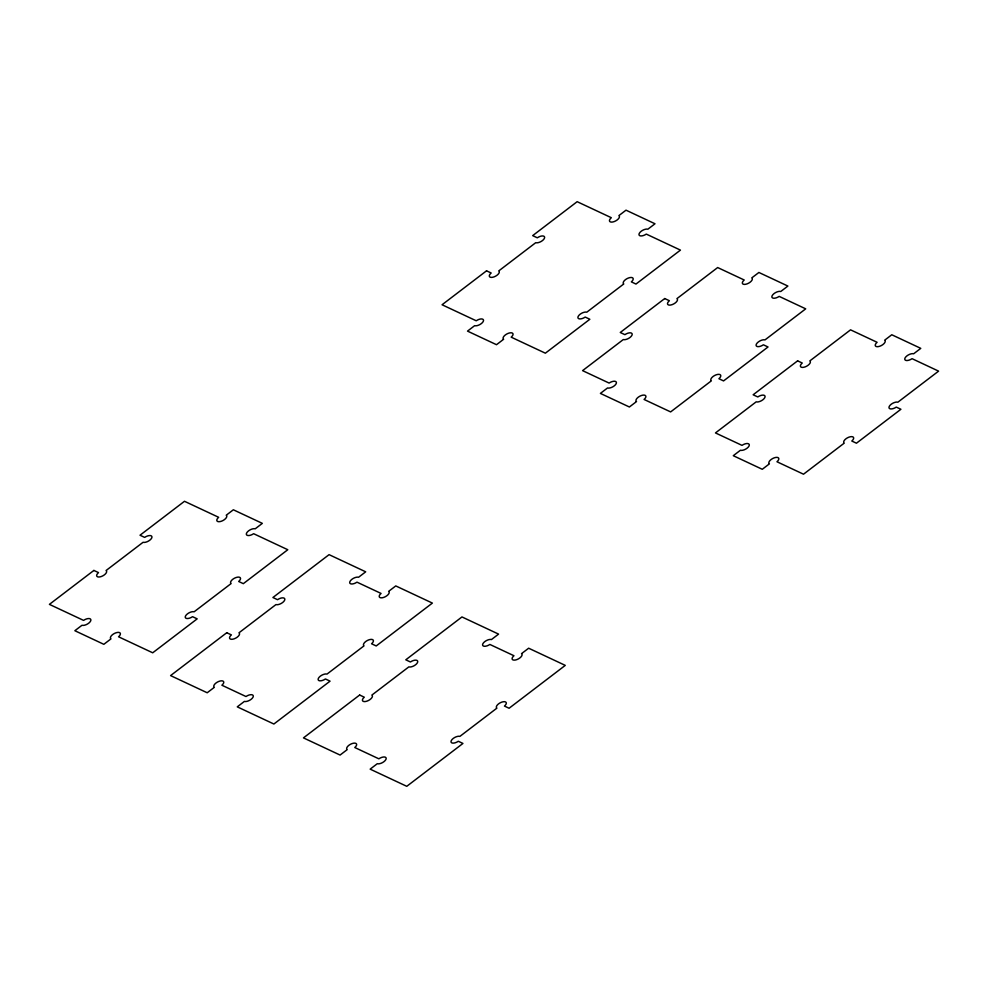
<?xml version="1.0" encoding="UTF-8"?>
<svg xmlns="http://www.w3.org/2000/svg" width="988" height="988" viewBox="0 0 988 988"><rect width="100%" height="100%" fill="white"/><g stroke="black" fill="none" stroke-linecap="round" stroke-linejoin="round"><path stroke-width="1.48" d="M93.872 570.434L49.4 604.372L83.572 620.39A5.508 2.556 -28.2 0 1 90.155 618.821A5.508 2.556 -28.2 0 1 88.747 623.156A5.508 2.556 -28.2 0 1 81.979 625.281L74.853 630.715L103.839 644.312L110.965 638.878A5.508 2.556 -28.2 0 1 112.817 634.432A5.508 2.556 -28.2 0 1 119.499 632.579A5.508 2.556 -28.2 0 1 118.535 636.778L152.708 652.796L197.18 618.859L192.549 616.685A5.508 2.556 -28.2 0 1 185.966 618.253A5.508 2.556 -28.2 0 1 187.374 613.919A5.508 2.556 -28.2 0 1 194.142 611.782L231.106 583.575A5.508 2.556 -28.2 0 1 232.958 579.141A5.508 2.556 -28.2 0 1 239.639 577.288A5.508 2.556 -28.2 0 1 238.676 581.475L243.32 583.661L287.792 549.723L253.632 533.705A5.508 2.556 -28.2 0 1 247.049 535.261A5.508 2.556 -28.2 0 1 248.457 530.939A5.508 2.556 -28.2 0 1 255.225 528.802L262.339 523.368L233.353 509.783L226.24 515.217A5.508 2.556 -28.2 0 1 224.387 519.651A5.508 2.556 -28.2 0 1 217.693 521.503A5.508 2.556 -28.2 0 1 218.657 517.304L184.484 501.286L140.012 535.224L144.656 537.398A5.508 2.556 -28.2 0 1 151.238 535.842A5.508 2.556 -28.2 0 1 149.83 540.164A5.508 2.556 -28.2 0 1 143.062 542.301L106.087 570.508A5.508 2.556 -28.2 0 1 104.246 574.954A5.508 2.556 -28.2 0 1 97.553 576.807A5.508 2.556 -28.2 0 1 98.516 572.608L93.872 570.434M486.541 270.823L442.056 304.761L476.228 320.779A5.508 2.556 -28.2 0 1 482.811 319.223A5.508 2.556 -28.2 0 1 481.403 323.545A5.508 2.556 -28.2 0 1 474.635 325.682L467.509 331.116L496.507 344.701L503.621 339.267A5.508 2.556 -28.2 0 1 505.473 334.833A5.508 2.556 -28.2 0 1 512.167 332.981A5.508 2.556 -28.2 0 1 511.191 337.167L545.364 353.185L589.848 319.26L585.205 317.074A5.508 2.556 -28.2 0 1 578.622 318.642A5.508 2.556 -28.2 0 1 580.03 314.308A5.508 2.556 -28.2 0 1 586.798 312.183L623.761 283.976A5.508 2.556 -28.2 0 1 625.614 279.53A5.508 2.556 -28.2 0 1 632.308 277.677A5.508 2.556 -28.2 0 1 631.344 281.876L635.976 284.05L680.46 250.112L646.288 234.094A5.508 2.556 -28.2 0 1 639.705 235.663A5.508 2.556 -28.2 0 1 641.113 231.328A5.508 2.556 -28.2 0 1 647.881 229.191L655.007 223.77L626.009 210.172L618.896 215.606A5.508 2.556 -28.2 0 1 617.043 220.052A5.508 2.556 -28.2 0 1 610.349 221.905A5.508 2.556 -28.2 0 1 611.325 217.706L577.153 201.688L532.668 235.626L537.311 237.799A5.508 2.556 -28.2 0 1 543.894 236.231A5.508 2.556 -28.2 0 1 542.486 240.566A5.508 2.556 -28.2 0 1 535.718 242.702L498.755 270.91A5.508 2.556 -28.2 0 1 496.902 275.343A5.508 2.556 -28.2 0 1 490.209 277.196A5.508 2.556 -28.2 0 1 491.172 272.997L486.541 270.823M226.758 632.728L170.578 675.594L207.196 692.761L214.322 687.327A5.508 2.556 -28.2 0 1 216.162 682.881A5.508 2.556 -28.2 0 1 222.856 681.028A5.508 2.556 -28.2 0 1 221.892 685.227L245.987 696.528A5.508 2.556 -28.2 0 1 252.57 694.959A5.508 2.556 -28.2 0 1 251.162 699.294A5.508 2.556 -28.2 0 1 244.394 701.418L237.268 706.852L273.886 724.019L330.066 681.152L325.435 678.978A5.508 2.556 -28.2 0 1 318.852 680.547A5.508 2.556 -28.2 0 1 320.26 676.212A5.508 2.556 -28.2 0 1 327.028 674.075L363.992 645.868A5.508 2.556 -28.2 0 1 365.844 641.434A5.508 2.556 -28.2 0 1 372.525 639.582A5.508 2.556 -28.2 0 1 371.562 643.768L376.206 645.954L432.386 603.088L395.768 585.921L388.655 591.355A5.508 2.556 -28.2 0 1 386.802 595.789A5.508 2.556 -28.2 0 1 380.108 597.641A5.508 2.556 -28.2 0 1 381.072 593.442L356.977 582.154A5.508 2.556 -28.2 0 1 350.407 583.71A5.508 2.556 -28.2 0 1 351.814 579.388A5.508 2.556 -28.2 0 1 358.582 577.251L365.696 571.817L329.078 554.651L272.898 597.518L277.542 599.691A5.508 2.556 -28.2 0 1 284.124 598.135A5.508 2.556 -28.2 0 1 282.716 602.458A5.508 2.556 -28.2 0 1 275.948 604.594L238.973 632.802A5.508 2.556 -28.2 0 1 237.132 637.248A5.508 2.556 -28.2 0 1 230.439 639.1A5.508 2.556 -28.2 0 1 231.402 634.901L226.758 632.728M664.726 298.549L620.254 332.487L624.898 334.66A5.508 2.556 -28.2 0 1 631.48 333.104A5.508 2.556 -28.2 0 1 630.06 337.427A5.508 2.556 -28.2 0 1 623.292 339.563L582.574 370.636L609.114 383.072A5.508 2.556 -28.2 0 1 615.697 381.516A5.508 2.556 -28.2 0 1 614.289 385.839A5.508 2.556 -28.2 0 1 607.521 387.975L600.395 393.409L629.393 406.994L636.507 401.56A5.508 2.556 -28.2 0 1 638.359 397.127A5.508 2.556 -28.2 0 1 645.053 395.274A5.508 2.556 -28.2 0 1 644.077 399.461L670.63 411.91L711.348 380.837A5.508 2.556 -28.2 0 1 713.2 376.391A5.508 2.556 -28.2 0 1 719.882 374.538A5.508 2.556 -28.2 0 1 718.918 378.737L723.562 380.911L768.034 346.973L763.391 344.8A5.508 2.556 -28.2 0 1 756.808 346.368A5.508 2.556 -28.2 0 1 758.228 342.033A5.508 2.556 -28.2 0 1 764.996 339.897L805.714 308.836L779.174 296.388A5.508 2.556 -28.2 0 1 772.591 297.956A5.508 2.556 -28.2 0 1 773.999 293.621A5.508 2.556 -28.2 0 1 780.767 291.485L787.893 286.063L758.895 272.466L751.782 277.9A5.508 2.556 -28.2 0 1 749.929 282.346A5.508 2.556 -28.2 0 1 743.235 284.198A5.508 2.556 -28.2 0 1 744.211 279.999L717.671 267.55L676.941 298.623A5.508 2.556 -28.2 0 1 675.088 303.069A5.508 2.556 -28.2 0 1 668.407 304.922A5.508 2.556 -28.2 0 1 669.37 300.723L664.726 298.549M359.644 695.021L303.464 737.888L340.082 755.054L347.208 749.62A5.508 2.556 -28.2 0 1 349.048 745.174A5.508 2.556 -28.2 0 1 355.742 743.322A5.508 2.556 -28.2 0 1 354.778 747.521L378.873 758.821A5.508 2.556 -28.2 0 1 385.456 757.253A5.508 2.556 -28.2 0 1 384.048 761.587A5.508 2.556 -28.2 0 1 377.28 763.712L370.154 769.146L406.772 786.312L462.952 743.445L458.321 741.272A5.508 2.556 -28.2 0 1 451.738 742.84A5.508 2.556 -28.2 0 1 453.146 738.505A5.508 2.556 -28.2 0 1 459.914 736.369L496.878 708.161A5.508 2.556 -28.2 0 1 498.73 703.728A5.508 2.556 -28.2 0 1 505.411 701.875A5.508 2.556 -28.2 0 1 504.448 706.074L509.092 708.248L565.272 665.381L528.654 648.214L521.541 653.648A5.508 2.556 -28.2 0 1 519.688 658.082A5.508 2.556 -28.2 0 1 512.994 659.935A5.508 2.556 -28.2 0 1 513.958 655.736L489.863 644.448A5.508 2.556 -28.2 0 1 483.293 646.004A5.508 2.556 -28.2 0 1 484.7 641.681A5.508 2.556 -28.2 0 1 491.468 639.545L498.582 634.111L461.964 616.944L405.784 659.811L410.428 661.985A5.508 2.556 -28.2 0 1 417.01 660.429A5.508 2.556 -28.2 0 1 415.602 664.751A5.508 2.556 -28.2 0 1 408.834 666.888L371.859 695.095A5.508 2.556 -28.2 0 1 370.018 699.541A5.508 2.556 -28.2 0 1 363.325 701.394A5.508 2.556 -28.2 0 1 364.288 697.195L359.644 695.021M797.612 360.842L753.14 394.78L757.784 396.954A5.508 2.556 -28.2 0 1 764.366 395.398A5.508 2.556 -28.2 0 1 762.946 399.72A5.508 2.556 -28.2 0 1 756.178 401.857L715.46 432.929L742 445.366A5.508 2.556 -28.2 0 1 748.583 443.81A5.508 2.556 -28.2 0 1 747.175 448.132A5.508 2.556 -28.2 0 1 740.407 450.269L733.281 455.703L762.279 469.288L769.393 463.854A5.508 2.556 -28.2 0 1 771.245 459.42A5.508 2.556 -28.2 0 1 777.939 457.568A5.508 2.556 -28.2 0 1 776.963 461.754L803.516 474.203L844.234 443.13A5.508 2.556 -28.2 0 1 846.086 438.684A5.508 2.556 -28.2 0 1 852.768 436.832A5.508 2.556 -28.2 0 1 851.804 441.031L856.448 443.204L900.92 409.267L896.277 407.093A5.508 2.556 -28.2 0 1 889.694 408.661A5.508 2.556 -28.2 0 1 891.114 404.327A5.508 2.556 -28.2 0 1 897.882 402.19L938.6 371.13L912.06 358.681A5.508 2.556 -28.2 0 1 905.477 360.25A5.508 2.556 -28.2 0 1 906.885 355.915A5.508 2.556 -28.2 0 1 913.653 353.778L920.779 348.356L891.781 334.759L884.668 340.193A5.508 2.556 -28.2 0 1 882.815 344.639A5.508 2.556 -28.2 0 1 876.121 346.492A5.508 2.556 -28.2 0 1 877.097 342.293L850.557 329.844L809.827 360.916A5.508 2.556 -28.2 0 1 807.974 365.362A5.508 2.556 -28.2 0 1 801.293 367.215A5.508 2.556 -28.2 0 1 802.256 363.016L797.612 360.842"/></g></svg>
